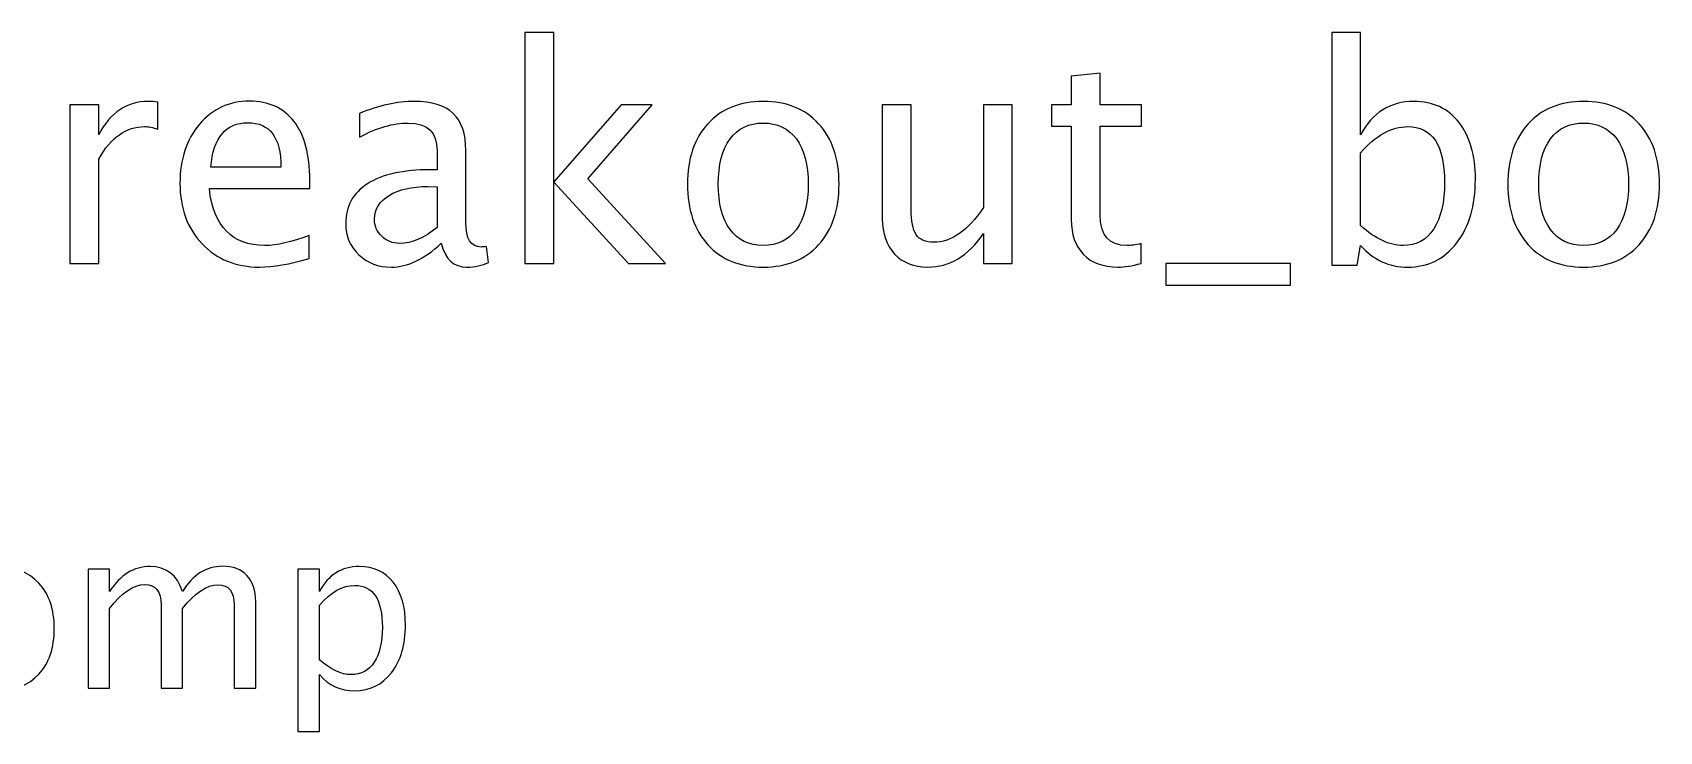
# Model space of a CAD drawing. Header units: centimetres. Extents: x -32.9 to 32.9, y -27.7 to 43.3.
# Drawn here: x 3.34 to 14.83, y 38.36 to 43.3 of the extents above; entities that cross this region are included whole.
import ezdxf

# ---------------------------------------------------------------- set-up
doc = ezdxf.new("R2010")
doc.units = ezdxf.units.CM
doc.header["$MEASUREMENT"] = 0
doc.layers.add('Layer 1', color=7, linetype='Continuous')

msp = doc.modelspace()

# ---------------------------------------------------------------- linework, layer by layer
at = {"layer": 'Layer 1'}
for points, knots in [([(6.81731, 41.67044), (6.81731, 41.67044), (6.81731, 43.30239), (6.81731, 43.30239), (6.81731, 43.30239), (6.81731, 43.30239), (7.02051, 43.30239), (7.02051, 43.30239), (7.02051, 43.30239), (7.02051, 43.30239), (7.02051, 42.24794), (7.02051, 42.24794), (7.02051, 42.24794), (7.02051, 42.24794), (7.49676, 42.79228), (7.49676, 42.79228), (7.49676, 42.79228), (7.49676, 42.79228), (7.71619, 42.79228), (7.71619, 42.79228), (7.71619, 42.79228), (7.71619, 42.79228), (7.26111, 42.26875), (7.26111, 42.26875), (7.26111, 42.26875), (7.26111, 42.26875), (7.81144, 41.67044), (7.81144, 41.67044), (7.81144, 41.67044), (7.81144, 41.67044), (7.54968, 41.67044), (7.54968, 41.67044), (7.54968, 41.67044), (7.54968, 41.67044), (7.02051, 42.24582), (7.02051, 42.24582), (7.02051, 42.24582), (7.02051, 42.24582), (7.02051, 41.67044), (7.02051, 41.67044), (7.02051, 41.67044), (7.02051, 41.67044), (6.81731, 41.67044), (6.81731, 41.67044)], [0, 0, 0, 0, 0.08333333, 0.08333333, 0.08333333, 0.08333333, 0.16666667, 0.16666667, 0.16666667, 0.16666667, 0.25, 0.25, 0.25, 0.25, 0.33333333, 0.33333333, 0.33333333, 0.33333333, 0.41666667, 0.41666667, 0.41666667, 0.41666667, 0.5, 0.5, 0.5, 0.5, 0.58333333, 0.58333333, 0.58333333, 0.58333333, 0.66666667, 0.66666667, 0.66666667, 0.66666667, 0.75, 0.75, 0.75, 0.75, 0.83333333, 0.83333333, 0.83333333, 0.83333333, 1, 1, 1, 1]), ([(12.51856, 41.65774), (12.51856, 41.65774), (12.51856, 43.30239), (12.51856, 43.30239), (12.51856, 43.30239), (12.51856, 43.30239), (12.72176, 43.30239), (12.72176, 43.30239), (12.72176, 43.30239), (12.72176, 43.30239), (12.72176, 42.58026), (12.72176, 42.58026), (12.72176, 42.58026), (12.80502, 42.73724), (12.93025, 42.81556), (13.09712, 42.81556), (13.09712, 42.81556), (13.23223, 42.81556), (13.33842, 42.76652), (13.41603, 42.6681), (13.41603, 42.6681), (13.49364, 42.56967), (13.53245, 42.43526), (13.53245, 42.26487), (13.53245, 42.26487), (13.53245, 42.07931), (13.48835, 41.92938), (13.40051, 41.81578), (13.40051, 41.81578), (13.31266, 41.70184), (13.19695, 41.64504), (13.05373, 41.64504), (13.05373, 41.64504), (12.92073, 41.64504), (12.80996, 41.69584), (12.72176, 41.79779), (12.72176, 41.79779), (12.72176, 41.79779), (12.69707, 41.65774), (12.69707, 41.65774), (12.69707, 41.65774), (12.69707, 41.65774), (12.51856, 41.65774), (12.51856, 41.65774)], [0, 0, 0, 0, 0.08333333, 0.08333333, 0.08333333, 0.08333333, 0.16666667, 0.16666667, 0.16666667, 0.16666667, 0.25, 0.25, 0.25, 0.25, 0.33333333, 0.33333333, 0.33333333, 0.33333333, 0.41666667, 0.41666667, 0.41666667, 0.41666667, 0.5, 0.5, 0.5, 0.5, 0.58333333, 0.58333333, 0.58333333, 0.58333333, 0.66666667, 0.66666667, 0.66666667, 0.66666667, 0.75, 0.75, 0.75, 0.75, 0.83333333, 0.83333333, 0.83333333, 0.83333333, 1, 1, 1, 1]), ([(11.17024, 41.67079), (11.10745, 41.65351), (11.05277, 41.64504), (11.00655, 41.64504), (11.00655, 41.64504), (10.90284, 41.64504), (10.82205, 41.67467), (10.76419, 41.73394), (10.76419, 41.73394), (10.70598, 41.79321), (10.67706, 41.8754), (10.67706, 41.98088), (10.67706, 41.98088), (10.67706, 41.98088), (10.67706, 42.63987), (10.67706, 42.63987), (10.67706, 42.63987), (10.67706, 42.63987), (10.53665, 42.63987), (10.53665, 42.63987), (10.53665, 42.63987), (10.53665, 42.63987), (10.53665, 42.79228), (10.53665, 42.79228), (10.53665, 42.79228), (10.53665, 42.79228), (10.67706, 42.79228), (10.67706, 42.79228), (10.67706, 42.79228), (10.67706, 42.79228), (10.67706, 42.99512), (10.67706, 42.99512), (10.67706, 42.99512), (10.67706, 42.99512), (10.88026, 43.01453), (10.88026, 43.01453), (10.88026, 43.01453), (10.88026, 43.01453), (10.88026, 42.79228), (10.88026, 42.79228), (10.88026, 42.79228), (10.88026, 42.79228), (11.17447, 42.79228), (11.17447, 42.79228), (11.17447, 42.79228), (11.17447, 42.79228), (11.17447, 42.63987), (11.17447, 42.63987), (11.17447, 42.63987), (11.17447, 42.63987), (10.88026, 42.63987), (10.88026, 42.63987), (10.88026, 42.63987), (10.88026, 42.63987), (10.88026, 42.01757), (10.88026, 42.01757), (10.88026, 42.01757), (10.88026, 41.87082), (10.94411, 41.79744), (11.07146, 41.79744), (11.07146, 41.79744), (11.09863, 41.79744), (11.13144, 41.80203), (11.17024, 41.81085), (11.17024, 41.81085), (11.17024, 41.81085), (11.17024, 41.67079), (11.17024, 41.67079)], [0, 0, 0, 0, 0.05555556, 0.05555556, 0.05555556, 0.05555556, 0.11111111, 0.11111111, 0.11111111, 0.11111111, 0.16666667, 0.16666667, 0.16666667, 0.16666667, 0.22222222, 0.22222222, 0.22222222, 0.22222222, 0.27777778, 0.27777778, 0.27777778, 0.27777778, 0.33333333, 0.33333333, 0.33333333, 0.33333333, 0.38888889, 0.38888889, 0.38888889, 0.38888889, 0.44444444, 0.44444444, 0.44444444, 0.44444444, 0.5, 0.5, 0.5, 0.5, 0.55555556, 0.55555556, 0.55555556, 0.55555556, 0.61111111, 0.61111111, 0.61111111, 0.61111111, 0.66666667, 0.66666667, 0.66666667, 0.66666667, 0.72222222, 0.72222222, 0.72222222, 0.72222222, 0.77777778, 0.77777778, 0.77777778, 0.77777778, 0.83333333, 0.83333333, 0.83333333, 0.83333333, 0.88888889, 0.88888889, 0.88888889, 0.88888889, 1, 1, 1, 1]), ([(3.60315, 41.67044), (3.60315, 41.67044), (3.60315, 42.79228), (3.60315, 42.79228), (3.60315, 42.79228), (3.60315, 42.79228), (3.80635, 42.79228), (3.80635, 42.79228), (3.80635, 42.79228), (3.80635, 42.79228), (3.80635, 42.58026), (3.80635, 42.58026), (3.80635, 42.58026), (3.88714, 42.73724), (4.00426, 42.81556), (4.15807, 42.81556), (4.15807, 42.81556), (4.17888, 42.81556), (4.20076, 42.81379), (4.22333, 42.81027), (4.22333, 42.81027), (4.22333, 42.81027), (4.22333, 42.62012), (4.22333, 42.62012), (4.22333, 42.62012), (4.18806, 42.63176), (4.15701, 42.63776), (4.1302, 42.63776), (4.1302, 42.63776), (4.00108, 42.63776), (3.89313, 42.56156), (3.80635, 42.40881), (3.80635, 42.40881), (3.80635, 42.40881), (3.80635, 41.67044), (3.80635, 41.67044), (3.80635, 41.67044), (3.80635, 41.67044), (3.60315, 41.67044), (3.60315, 41.67044)], [0, 0, 0, 0, 0.09090909, 0.09090909, 0.09090909, 0.09090909, 0.18181818, 0.18181818, 0.18181818, 0.18181818, 0.27272727, 0.27272727, 0.27272727, 0.27272727, 0.36363636, 0.36363636, 0.36363636, 0.36363636, 0.45454545, 0.45454545, 0.45454545, 0.45454545, 0.54545455, 0.54545455, 0.54545455, 0.54545455, 0.63636364, 0.63636364, 0.63636364, 0.63636364, 0.72727273, 0.72727273, 0.72727273, 0.72727273, 0.81818182, 0.81818182, 0.81818182, 0.81818182, 1, 1, 1, 1]), ([(5.2926, 41.70642), (5.15608, 41.6655), (5.03931, 41.64504), (4.94194, 41.64504), (4.94194, 41.64504), (4.77578, 41.64504), (4.64067, 41.70007), (4.5366, 41.80979), (4.5366, 41.80979), (4.43253, 41.9195), (4.38032, 42.06167), (4.38032, 42.23665), (4.38032, 42.23665), (4.38032, 42.40634), (4.42618, 42.54568), (4.51826, 42.65469), (4.51826, 42.65469), (4.61033, 42.76335), (4.72816, 42.81768), (4.87174, 42.81768), (4.87174, 42.81768), (5.00756, 42.81768), (5.11269, 42.76934), (5.18677, 42.67268), (5.18677, 42.67268), (5.26085, 42.57602), (5.2979, 42.43914), (5.2979, 42.2617), (5.2979, 42.2617), (5.2979, 42.2617), (5.29684, 42.19961), (5.29684, 42.19961), (5.29684, 42.19961), (5.29684, 42.19961), (4.58775, 42.19961), (4.58775, 42.19961), (4.58775, 42.19961), (4.61739, 41.9315), (4.74827, 41.79744), (4.98004, 41.79744), (4.98004, 41.79744), (5.06506, 41.79744), (5.16913, 41.82143), (5.2926, 41.86941), (5.2926, 41.86941), (5.2926, 41.86941), (5.2926, 41.70642), (5.2926, 41.70642)], [0, 0, 0, 0, 0.07692308, 0.07692308, 0.07692308, 0.07692308, 0.15384615, 0.15384615, 0.15384615, 0.15384615, 0.23076923, 0.23076923, 0.23076923, 0.23076923, 0.30769231, 0.30769231, 0.30769231, 0.30769231, 0.38461538, 0.38461538, 0.38461538, 0.38461538, 0.46153846, 0.46153846, 0.46153846, 0.46153846, 0.53846154, 0.53846154, 0.53846154, 0.53846154, 0.61538462, 0.61538462, 0.61538462, 0.61538462, 0.69230769, 0.69230769, 0.69230769, 0.69230769, 0.76923077, 0.76923077, 0.76923077, 0.76923077, 0.84615385, 0.84615385, 0.84615385, 0.84615385, 1, 1, 1, 1]), ([(6.22676, 41.81332), (6.1047, 41.70113), (5.98723, 41.64504), (5.87434, 41.64504), (5.87434, 41.64504), (5.78156, 41.64504), (5.7043, 41.67397), (5.64327, 41.73218), (5.64327, 41.73218), (5.58189, 41.79038), (5.55119, 41.86376), (5.55119, 41.95231), (5.55119, 41.95231), (5.55119, 42.07472), (5.6027, 42.16892), (5.70571, 42.23453), (5.70571, 42.23453), (5.80872, 42.30015), (5.95654, 42.33296), (6.14915, 42.33296), (6.14915, 42.33296), (6.14915, 42.33296), (6.19678, 42.33296), (6.19678, 42.33296), (6.19678, 42.33296), (6.19678, 42.33296), (6.19678, 42.46807), (6.19678, 42.46807), (6.19678, 42.46807), (6.19678, 42.59825), (6.12904, 42.66316), (5.99322, 42.66316), (5.99322, 42.66316), (5.8881, 42.66316), (5.77309, 42.63), (5.64856, 42.56367), (5.64856, 42.56367), (5.64856, 42.56367), (5.64856, 42.73089), (5.64856, 42.73089), (5.64856, 42.73089), (5.78544, 42.78734), (5.91456, 42.81556), (6.03556, 42.81556), (6.03556, 42.81556), (6.16009, 42.81556), (6.25216, 42.78734), (6.31108, 42.73054), (6.31108, 42.73054), (6.37034, 42.67374), (6.39998, 42.58625), (6.39998, 42.46807), (6.39998, 42.46807), (6.39998, 42.46807), (6.39998, 41.96113), (6.39998, 41.96113), (6.39998, 41.96113), (6.39998, 41.84507), (6.43561, 41.78686), (6.50722, 41.78686), (6.50722, 41.78686), (6.51604, 41.78686), (6.5291, 41.78827), (6.54638, 41.79109), (6.54638, 41.79109), (6.54638, 41.79109), (6.56085, 41.6782), (6.56085, 41.6782), (6.56085, 41.6782), (6.51463, 41.65598), (6.46383, 41.64504), (6.40809, 41.64504), (6.40809, 41.64504), (6.31319, 41.64504), (6.25287, 41.70113), (6.22676, 41.81332)], [0, 0, 0, 0, 0.05, 0.05, 0.05, 0.05, 0.1, 0.1, 0.1, 0.1, 0.15, 0.15, 0.15, 0.15, 0.2, 0.2, 0.2, 0.2, 0.25, 0.25, 0.25, 0.25, 0.3, 0.3, 0.3, 0.3, 0.35, 0.35, 0.35, 0.35, 0.4, 0.4, 0.4, 0.4, 0.45, 0.45, 0.45, 0.45, 0.5, 0.5, 0.5, 0.5, 0.55, 0.55, 0.55, 0.55, 0.6, 0.6, 0.6, 0.6, 0.65, 0.65, 0.65, 0.65, 0.7, 0.7, 0.7, 0.7, 0.75, 0.75, 0.75, 0.75, 0.8, 0.8, 0.8, 0.8, 0.85, 0.85, 0.85, 0.85, 0.9, 0.9, 0.9, 0.9, 1, 1, 1, 1]), ([(8.50112, 41.64504), (8.33637, 41.64504), (8.20584, 41.6976), (8.10989, 41.80273), (8.10989, 41.80273), (8.01358, 41.90786), (7.9656, 42.05074), (7.9656, 42.231), (7.9656, 42.231), (7.9656, 42.41092), (8.01358, 42.55344), (8.10989, 42.65822), (8.10989, 42.65822), (8.20584, 42.76299), (8.33637, 42.81556), (8.50112, 42.81556), (8.50112, 42.81556), (8.66587, 42.81556), (8.79639, 42.76299), (8.89235, 42.65822), (8.89235, 42.65822), (8.98866, 42.55344), (9.03664, 42.41092), (9.03664, 42.231), (9.03664, 42.231), (9.03664, 42.05074), (8.98866, 41.90786), (8.89235, 41.80273), (8.89235, 41.80273), (8.79639, 41.6976), (8.66587, 41.64504), (8.50112, 41.64504)], [0, 0, 0, 0, 0.11111111, 0.11111111, 0.11111111, 0.11111111, 0.22222222, 0.22222222, 0.22222222, 0.22222222, 0.33333333, 0.33333333, 0.33333333, 0.33333333, 0.44444444, 0.44444444, 0.44444444, 0.44444444, 0.55555556, 0.55555556, 0.55555556, 0.55555556, 0.66666667, 0.66666667, 0.66666667, 0.66666667, 0.77777778, 0.77777778, 0.77777778, 0.77777778, 1, 1, 1, 1]), ([(10.05757, 41.67044), (10.05757, 41.67044), (10.05757, 41.8814), (10.05757, 41.8814), (10.05757, 41.8814), (9.94927, 41.72371), (9.81769, 41.64504), (9.66317, 41.64504), (9.66317, 41.64504), (9.5651, 41.64504), (9.48713, 41.67573), (9.42928, 41.73747), (9.42928, 41.73747), (9.37107, 41.7992), (9.34214, 41.88211), (9.34214, 41.98688), (9.34214, 41.98688), (9.34214, 41.98688), (9.34214, 42.79228), (9.34214, 42.79228), (9.34214, 42.79228), (9.34214, 42.79228), (9.54534, 42.79228), (9.54534, 42.79228), (9.54534, 42.79228), (9.54534, 42.79228), (9.54534, 42.0532), (9.54534, 42.0532), (9.54534, 42.0532), (9.54534, 41.96889), (9.55769, 41.90927), (9.58203, 41.87399), (9.58203, 41.87399), (9.60672, 41.83836), (9.64765, 41.82072), (9.70515, 41.82072), (9.70515, 41.82072), (9.82933, 41.82072), (9.94716, 41.90222), (10.05757, 42.06555), (10.05757, 42.06555), (10.05757, 42.06555), (10.05757, 42.79228), (10.05757, 42.79228), (10.05757, 42.79228), (10.05757, 42.79228), (10.26078, 42.79228), (10.26078, 42.79228), (10.26078, 42.79228), (10.26078, 42.79228), (10.26078, 41.67044), (10.26078, 41.67044), (10.26078, 41.67044), (10.26078, 41.67044), (10.05757, 41.67044), (10.05757, 41.67044)], [0, 0, 0, 0, 0.06666667, 0.06666667, 0.06666667, 0.06666667, 0.13333333, 0.13333333, 0.13333333, 0.13333333, 0.2, 0.2, 0.2, 0.2, 0.26666667, 0.26666667, 0.26666667, 0.26666667, 0.33333333, 0.33333333, 0.33333333, 0.33333333, 0.4, 0.4, 0.4, 0.4, 0.46666667, 0.46666667, 0.46666667, 0.46666667, 0.53333333, 0.53333333, 0.53333333, 0.53333333, 0.6, 0.6, 0.6, 0.6, 0.66666667, 0.66666667, 0.66666667, 0.66666667, 0.73333333, 0.73333333, 0.73333333, 0.73333333, 0.8, 0.8, 0.8, 0.8, 0.86666667, 0.86666667, 0.86666667, 0.86666667, 1, 1, 1, 1]), ([(14.29727, 41.64504), (14.13252, 41.64504), (14.00199, 41.6976), (13.90604, 41.80273), (13.90604, 41.80273), (13.80973, 41.90786), (13.76175, 42.05074), (13.76175, 42.231), (13.76175, 42.231), (13.76175, 42.41092), (13.80973, 42.55344), (13.90604, 42.65822), (13.90604, 42.65822), (14.00199, 42.76299), (14.13252, 42.81556), (14.29727, 42.81556), (14.29727, 42.81556), (14.46202, 42.81556), (14.59254, 42.76299), (14.6885, 42.65822), (14.6885, 42.65822), (14.78481, 42.55344), (14.83279, 42.41092), (14.83279, 42.231), (14.83279, 42.231), (14.83279, 42.05074), (14.78481, 41.90786), (14.6885, 41.80273), (14.6885, 41.80273), (14.59254, 41.6976), (14.46202, 41.64504), (14.29727, 41.64504)], [0, 0, 0, 0, 0.11111111, 0.11111111, 0.11111111, 0.11111111, 0.22222222, 0.22222222, 0.22222222, 0.22222222, 0.33333333, 0.33333333, 0.33333333, 0.33333333, 0.44444444, 0.44444444, 0.44444444, 0.44444444, 0.55555556, 0.55555556, 0.55555556, 0.55555556, 0.66666667, 0.66666667, 0.66666667, 0.66666667, 0.77777778, 0.77777778, 0.77777778, 0.77777778, 1, 1, 1, 1]), ([(4.59834, 42.35201), (4.59834, 42.35201), (5.09364, 42.35201), (5.09364, 42.35201), (5.09364, 42.35201), (5.09364, 42.56085), (5.01567, 42.66527), (4.8601, 42.66527), (4.8601, 42.66527), (4.70347, 42.66527), (4.61633, 42.56085), (4.59834, 42.35201)], [0, 0, 0, 0, 0.25, 0.25, 0.25, 0.25, 0.5, 0.5, 0.5, 0.5, 1, 1, 1, 1]), ([(8.50076, 41.79744), (8.60131, 41.79744), (8.67962, 41.83519), (8.73536, 41.91103), (8.73536, 41.91103), (8.79075, 41.98653), (8.81862, 42.09342), (8.81862, 42.231), (8.81862, 42.231), (8.81862, 42.36824), (8.79075, 42.47477), (8.73536, 42.55027), (8.73536, 42.55027), (8.67962, 42.62541), (8.60131, 42.66316), (8.50076, 42.66316), (8.50076, 42.66316), (8.39987, 42.66316), (8.32155, 42.62541), (8.26652, 42.55027), (8.26652, 42.55027), (8.21113, 42.47477), (8.18362, 42.36824), (8.18362, 42.231), (8.18362, 42.231), (8.18362, 42.09342), (8.21113, 41.98653), (8.26652, 41.91103), (8.26652, 41.91103), (8.32155, 41.83519), (8.39987, 41.79744), (8.50076, 41.79744)], [0, 0, 0, 0, 0.11111111, 0.11111111, 0.11111111, 0.11111111, 0.22222222, 0.22222222, 0.22222222, 0.22222222, 0.33333333, 0.33333333, 0.33333333, 0.33333333, 0.44444444, 0.44444444, 0.44444444, 0.44444444, 0.55555556, 0.55555556, 0.55555556, 0.55555556, 0.66666667, 0.66666667, 0.66666667, 0.66666667, 0.77777778, 0.77777778, 0.77777778, 0.77777778, 1, 1, 1, 1]), ([(14.29691, 41.79744), (14.39746, 41.79744), (14.47577, 41.83519), (14.53151, 41.91103), (14.53151, 41.91103), (14.5869, 41.98653), (14.61477, 42.09342), (14.61477, 42.231), (14.61477, 42.231), (14.61477, 42.36824), (14.5869, 42.47477), (14.53151, 42.55027), (14.53151, 42.55027), (14.47577, 42.62541), (14.39746, 42.66316), (14.29691, 42.66316), (14.29691, 42.66316), (14.19602, 42.66316), (14.1177, 42.62541), (14.06267, 42.55027), (14.06267, 42.55027), (14.00728, 42.47477), (13.97977, 42.36824), (13.97977, 42.231), (13.97977, 42.231), (13.97977, 42.09342), (14.00728, 41.98653), (14.06267, 41.91103), (14.06267, 41.91103), (14.1177, 41.83519), (14.19602, 41.79744), (14.29691, 41.79744)], [0, 0, 0, 0, 0.11111111, 0.11111111, 0.11111111, 0.11111111, 0.22222222, 0.22222222, 0.22222222, 0.22222222, 0.33333333, 0.33333333, 0.33333333, 0.33333333, 0.44444444, 0.44444444, 0.44444444, 0.44444444, 0.55555556, 0.55555556, 0.55555556, 0.55555556, 0.66666667, 0.66666667, 0.66666667, 0.66666667, 0.77777778, 0.77777778, 0.77777778, 0.77777778, 1, 1, 1, 1]), ([(12.72176, 41.93785), (12.82654, 41.84436), (12.92637, 41.79744), (13.02127, 41.79744), (13.02127, 41.79744), (13.11476, 41.79744), (13.18708, 41.8366), (13.23788, 41.91456), (13.23788, 41.91456), (13.28903, 41.99253), (13.31443, 42.10224), (13.31443, 42.24406), (13.31443, 42.24406), (13.31443, 42.50652), (13.22764, 42.63776), (13.05408, 42.63776), (13.05408, 42.63776), (12.94048, 42.63776), (12.82971, 42.57637), (12.72176, 42.45326), (12.72176, 42.45326), (12.72176, 42.45326), (12.72176, 41.93785), (12.72176, 41.93785)], [0, 0, 0, 0, 0.14285714, 0.14285714, 0.14285714, 0.14285714, 0.28571429, 0.28571429, 0.28571429, 0.28571429, 0.42857143, 0.42857143, 0.42857143, 0.42857143, 0.57142857, 0.57142857, 0.57142857, 0.57142857, 0.71428571, 0.71428571, 0.71428571, 0.71428571, 1, 1, 1, 1]), ([(6.19678, 41.92409), (6.19678, 41.92409), (6.19678, 42.21231), (6.19678, 42.21231), (6.19678, 42.21231), (6.19678, 42.21231), (6.13151, 42.21442), (6.13151, 42.21442), (6.13151, 42.21442), (6.01862, 42.21442), (5.92761, 42.19361), (5.85811, 42.15198), (5.85811, 42.15198), (5.78897, 42.11), (5.75439, 42.05462), (5.75439, 41.98547), (5.75439, 41.98547), (5.75439, 41.93714), (5.77168, 41.89622), (5.8059, 41.8627), (5.8059, 41.8627), (5.84047, 41.82919), (5.88245, 41.81226), (5.93219, 41.81226), (5.93219, 41.81226), (6.01686, 41.81226), (6.10506, 41.84965), (6.19678, 41.92409)], [0, 0, 0, 0, 0.125, 0.125, 0.125, 0.125, 0.25, 0.25, 0.25, 0.25, 0.375, 0.375, 0.375, 0.375, 0.5, 0.5, 0.5, 0.5, 0.625, 0.625, 0.625, 0.625, 0.75, 0.75, 0.75, 0.75, 1, 1, 1, 1]), ([(11.34592, 41.51804), (11.34592, 41.51804), (11.34592, 41.67044), (11.34592, 41.67044), (11.34592, 41.67044), (11.34592, 41.67044), (12.22645, 41.67044), (12.22645, 41.67044), (12.22645, 41.67044), (12.22645, 41.67044), (12.22645, 41.51804), (12.22645, 41.51804), (12.22645, 41.51804), (12.22645, 41.51804), (11.34592, 41.51804), (11.34592, 41.51804)], [0, 0, 0, 0, 0.2, 0.2, 0.2, 0.2, 0.4, 0.4, 0.4, 0.4, 0.6, 0.6, 0.6, 0.6, 1, 1, 1, 1]), ([(3.09066, 38.65139), (2.9671, 38.65139), (2.86921, 38.69081), (2.79724, 38.76966), (2.79724, 38.76966), (2.72501, 38.8485), (2.68903, 38.95566), (2.68903, 39.09086), (2.68903, 39.09086), (2.68903, 39.2258), (2.72501, 39.33269), (2.79724, 39.41127), (2.79724, 39.41127), (2.86921, 39.48985), (2.9671, 39.52928), (3.09066, 39.52928), (3.09066, 39.52928), (3.21422, 39.52928), (3.31212, 39.48985), (3.38409, 39.41127), (3.38409, 39.41127), (3.45632, 39.33269), (3.4923, 39.2258), (3.4923, 39.09086), (3.4923, 39.09086), (3.4923, 38.95566), (3.45632, 38.8485), (3.38409, 38.76966), (3.38409, 38.76966), (3.31212, 38.69081), (3.21422, 38.65139), (3.09066, 38.65139)], [0, 0, 0, 0, 0.11111111, 0.11111111, 0.11111111, 0.11111111, 0.22222222, 0.22222222, 0.22222222, 0.22222222, 0.33333333, 0.33333333, 0.33333333, 0.33333333, 0.44444444, 0.44444444, 0.44444444, 0.44444444, 0.55555556, 0.55555556, 0.55555556, 0.55555556, 0.66666667, 0.66666667, 0.66666667, 0.66666667, 0.77777778, 0.77777778, 0.77777778, 0.77777778, 1, 1, 1, 1]), ([(3.73095, 38.67044), (3.73095, 38.67044), (3.73095, 39.51182), (3.73095, 39.51182), (3.73095, 39.51182), (3.73095, 39.51182), (3.88335, 39.51182), (3.88335, 39.51182), (3.88335, 39.51182), (3.88335, 39.51182), (3.88335, 39.3528), (3.88335, 39.3528), (3.88335, 39.3528), (3.9577, 39.47054), (4.05295, 39.52928), (4.16963, 39.52928), (4.16963, 39.52928), (4.28208, 39.52928), (4.35854, 39.47054), (4.39929, 39.3528), (4.39929, 39.3528), (4.47152, 39.4716), (4.56571, 39.53087), (4.68133, 39.53087), (4.68133, 39.53087), (4.75515, 39.53087), (4.81257, 39.50917), (4.85358, 39.46551), (4.85358, 39.46551), (4.89459, 39.42186), (4.91523, 39.36074), (4.91523, 39.28216), (4.91523, 39.28216), (4.91523, 39.28216), (4.91523, 38.67044), (4.91523, 38.67044), (4.91523, 38.67044), (4.91523, 38.67044), (4.76283, 38.67044), (4.76283, 38.67044), (4.76283, 38.67044), (4.76283, 38.67044), (4.76283, 39.25702), (4.76283, 39.25702), (4.76283, 39.25702), (4.76283, 39.3528), (4.72473, 39.40069), (4.64853, 39.40069), (4.64853, 39.40069), (4.56941, 39.40069), (4.48634, 39.34486), (4.39929, 39.23294), (4.39929, 39.23294), (4.39929, 39.23294), (4.39929, 38.67044), (4.39929, 38.67044), (4.39929, 38.67044), (4.39929, 38.67044), (4.24689, 38.67044), (4.24689, 38.67044), (4.24689, 38.67044), (4.24689, 38.67044), (4.24689, 39.25755), (4.24689, 39.25755), (4.24689, 39.25755), (4.24689, 39.35412), (4.20826, 39.40228), (4.13074, 39.40228), (4.13074, 39.40228), (4.05374, 39.40228), (3.97119, 39.34619), (3.88335, 39.23374), (3.88335, 39.23374), (3.88335, 39.23374), (3.88335, 38.67044), (3.88335, 38.67044), (3.88335, 38.67044), (3.88335, 38.67044), (3.73095, 38.67044), (3.73095, 38.67044)], [0, 0, 0, 0, 0.04761905, 0.04761905, 0.04761905, 0.04761905, 0.0952381, 0.0952381, 0.0952381, 0.0952381, 0.14285714, 0.14285714, 0.14285714, 0.14285714, 0.19047619, 0.19047619, 0.19047619, 0.19047619, 0.23809524, 0.23809524, 0.23809524, 0.23809524, 0.28571429, 0.28571429, 0.28571429, 0.28571429, 0.33333333, 0.33333333, 0.33333333, 0.33333333, 0.38095238, 0.38095238, 0.38095238, 0.38095238, 0.42857143, 0.42857143, 0.42857143, 0.42857143, 0.47619048, 0.47619048, 0.47619048, 0.47619048, 0.52380952, 0.52380952, 0.52380952, 0.52380952, 0.57142857, 0.57142857, 0.57142857, 0.57142857, 0.61904762, 0.61904762, 0.61904762, 0.61904762, 0.66666667, 0.66666667, 0.66666667, 0.66666667, 0.71428571, 0.71428571, 0.71428571, 0.71428571, 0.76190476, 0.76190476, 0.76190476, 0.76190476, 0.80952381, 0.80952381, 0.80952381, 0.80952381, 0.85714286, 0.85714286, 0.85714286, 0.85714286, 0.9047619, 0.9047619, 0.9047619, 0.9047619, 1, 1, 1, 1]), ([(5.21315, 38.36405), (5.21315, 38.36405), (5.21315, 39.51182), (5.21315, 39.51182), (5.21315, 39.51182), (5.21315, 39.51182), (5.36555, 39.51182), (5.36555, 39.51182), (5.36555, 39.51182), (5.36555, 39.51182), (5.36555, 39.3528), (5.36555, 39.3528), (5.36555, 39.3528), (5.42799, 39.47054), (5.52192, 39.52928), (5.64707, 39.52928), (5.64707, 39.52928), (5.7484, 39.52928), (5.82804, 39.4925), (5.88625, 39.41868), (5.88625, 39.41868), (5.94446, 39.34486), (5.97356, 39.24406), (5.97356, 39.11626), (5.97356, 39.11626), (5.97356, 38.97709), (5.94049, 38.86464), (5.87461, 38.77945), (5.87461, 38.77945), (5.80873, 38.69399), (5.72194, 38.65139), (5.61452, 38.65139), (5.61452, 38.65139), (5.51478, 38.65139), (5.4317, 38.68949), (5.36555, 38.76595), (5.36555, 38.76595), (5.36555, 38.76595), (5.36555, 38.36405), (5.36555, 38.36405), (5.36555, 38.36405), (5.36555, 38.36405), (5.21315, 38.36405), (5.21315, 38.36405)], [0, 0, 0, 0, 0.08333333, 0.08333333, 0.08333333, 0.08333333, 0.16666667, 0.16666667, 0.16666667, 0.16666667, 0.25, 0.25, 0.25, 0.25, 0.33333333, 0.33333333, 0.33333333, 0.33333333, 0.41666667, 0.41666667, 0.41666667, 0.41666667, 0.5, 0.5, 0.5, 0.5, 0.58333333, 0.58333333, 0.58333333, 0.58333333, 0.66666667, 0.66666667, 0.66666667, 0.66666667, 0.75, 0.75, 0.75, 0.75, 0.83333333, 0.83333333, 0.83333333, 0.83333333, 1, 1, 1, 1]), ([(5.36555, 38.87099), (5.44413, 38.80088), (5.51901, 38.76569), (5.59018, 38.76569), (5.59018, 38.76569), (5.6603, 38.76569), (5.71454, 38.79506), (5.75264, 38.85353), (5.75264, 38.85353), (5.791, 38.912), (5.81005, 38.99429), (5.81005, 39.10065), (5.81005, 39.10065), (5.81005, 39.2975), (5.74496, 39.39593), (5.61479, 39.39593), (5.61479, 39.39593), (5.52959, 39.39593), (5.44651, 39.34989), (5.36555, 39.25755), (5.36555, 39.25755), (5.36555, 39.25755), (5.36555, 38.87099), (5.36555, 38.87099)], [0, 0, 0, 0, 0.14285714, 0.14285714, 0.14285714, 0.14285714, 0.28571429, 0.28571429, 0.28571429, 0.28571429, 0.42857143, 0.42857143, 0.42857143, 0.42857143, 0.57142857, 0.57142857, 0.57142857, 0.57142857, 0.71428571, 0.71428571, 0.71428571, 0.71428571, 1, 1, 1, 1])]:
    msp.add_open_spline(points, degree=3, knots=knots, dxfattribs=at)

doc.saveas('drawing.dxf')
